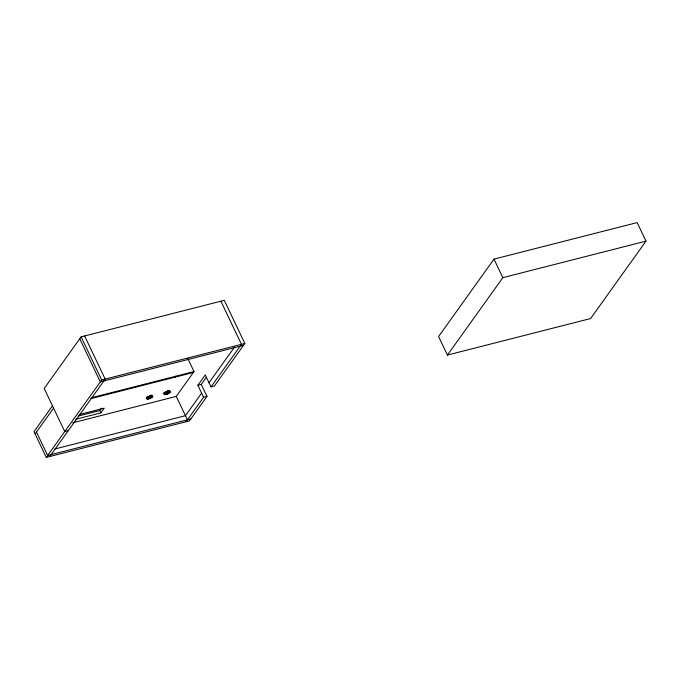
<?xml version="1.0" encoding="UTF-8"?>
<svg xmlns="http://www.w3.org/2000/svg" width="680" height="680" viewBox="0 0 680 680"><rect width="100%" height="100%" fill="white"/><g stroke="black" fill="none" stroke-linecap="round" stroke-linejoin="round"><path stroke-width="1.02" d="M170.23 392.113C170.306 389.546 165.291 392.267 164.347 393.618C164.271 396.185 169.286 393.457 170.23 392.113L169.218 390.864M186.065 421.745L203.583 397.256L197.871 385.262L205.275 374.918L210.987 386.911L214.379 386.045L244.851 343.468L224.29 300.339L81.115 336.863L44.191 388.458L64.761 431.579L68.255 430.686M52.479 405.824L34 431.647L46.282 457.402L189.448 420.877L206.975 396.389L201.263 384.404L206.32 377.332M35.105 433.967L53.584 408.144M46.282 457.402L101.685 379.984L244.851 343.468M49.776 456.51L105.179 379.1L84.609 335.971M78.225 416.032L99.764 410.541L101.447 408.195M175.329 377.094L175.984 376.176M72.76 422.798L176.256 396.398L194.021 371.569L187.807 358.538M201.612 393.108L185.453 415.684L54.289 449.14M209.015 382.763L234.489 347.157M210.987 386.911L241.468 344.326L220.898 301.206M493.994 259.123L438.591 336.532L447.431 355.07L590.597 318.546L646 241.136L637.16 222.598L493.994 259.123L502.835 277.652L447.431 355.07M75.828 419.254L100.87 412.862L104.244 408.17L79.382 414.511M152.685 396.942C153.722 390.813 139.357 404.166 152.685 396.942L151.946 395.394M169.09 391.017L169.821 392.564L168.138 390.719L166.625 391.603L167.731 393.924L165.801 391.952L164.994 392.199L166.099 394.519M149.761 398.65L148.648 396.329L150.28 395.556L151.385 397.876M502.835 277.652L646 241.136M243.5 345.355L100.334 381.879L79.764 338.759M91.239 397.791L194.021 371.569M91.035 398.591L193.367 372.487M197.871 385.262L201.263 384.404M203.583 397.256L206.975 396.389M190.816 418.965L47.651 455.489L36.473 432.055M169.294 390.736L170.442 391.705L169.566 390.43M166.625 391.603L168.53 393.507L167.424 391.187L169.244 393.04L168.138 390.719M176.256 396.398L187.433 419.832M165.801 391.952L166.906 394.273M164.271 392.334L165.376 394.655M164.05 393.125L164.79 394.672M163.625 393.014L164.364 394.561M150.994 395.097L152.107 397.418M149.481 395.981L150.586 398.301M147.849 396.576L148.954 398.897M147.126 396.712L148.231 399.032M146.897 397.502L147.636 399.05M146.472 397.4L147.212 398.947M81.115 336.863L101.685 379.984M99.764 410.541L100.87 412.862"/></g></svg>
